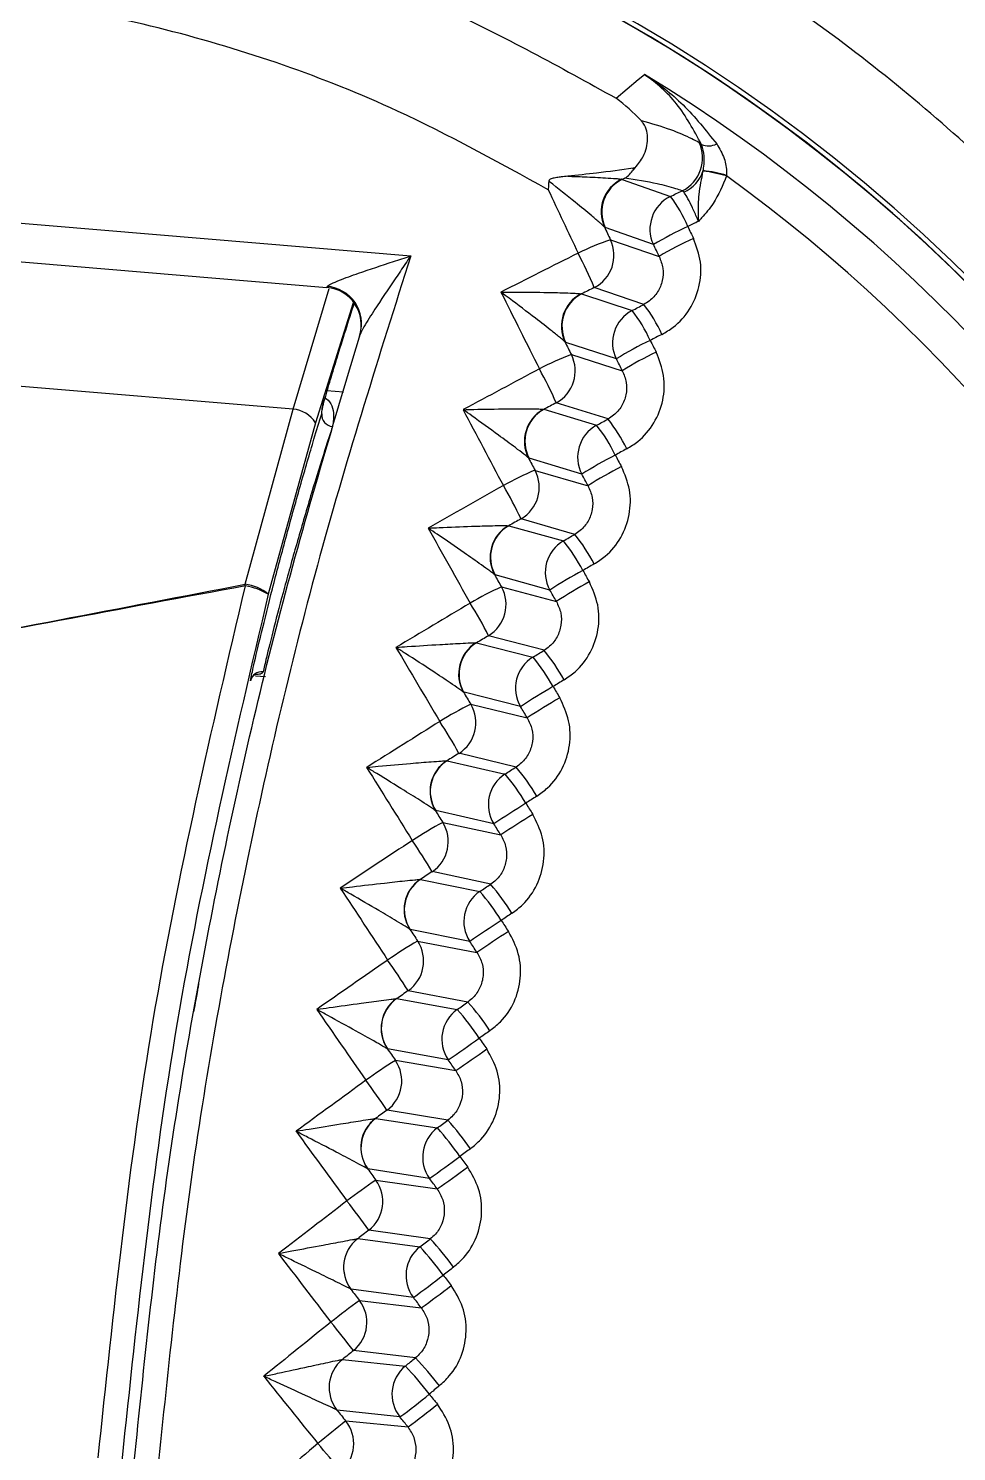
# Model space of a CAD drawing. Extents: x 14.8 to 109.8, y 1.6 to 86.6.
# Drawn here: x 77.124 to 77.893, y 35.076 to 36.255 of the extents above; entities that cross this region are included whole.
import ezdxf

# ---------------------------------------------------------------- set-up
doc = ezdxf.new("R2010")
doc.units = 0
doc.header["$MEASUREMENT"] = 0
doc.layers.add('OBJECT', color=7, linetype='CONTINUOUS')

msp = doc.modelspace()

# ---------------------------------------------------------------- linework, layer by layer
at = {"layer": 'OBJECT'}
for p, q in [((77.6792, 36.1609), (77.6813, 36.1588)), ((77.6251, 36.138), (77.6263, 36.1397)), ((76.6017, 36.1371), (77.4405, 36.0667)), ((77.615, 36.1301), (77.6157, 36.1301)), ((77.6177, 36.131), (77.6157, 36.1301)), ((77.6157, 36.1301), (77.6556, 36.1159)), ((77.6827, 36.1369), (77.6828, 36.1373)), ((77.7021, 36.1333), (77.702, 36.1329)), ((77.6667, 36.1194), (77.6653, 36.1206)), ((76.6659, 36.0998), (77.371, 36.0406)), ((77.6016, 36.0902), (77.6009, 36.0906)), ((77.6415, 36.0761), (77.6016, 36.0902)), ((77.6059, 36.08), (77.6463, 36.0662)), ((77.3429, 35.9397), (77.3729, 36.0398)), ((77.371, 36.0409), (77.3712, 36.0414)), ((77.5815, 36.0353), (77.582, 36.0352)), ((77.582, 36.0352), (77.6239, 36.0215)), ((77.6335, 36.0264), (77.5924, 36.0404)), ((77.3927, 36.0279), (77.3616, 35.9285)), ((77.3429, 35.9397), (76.6768, 35.9956)), ((77.5689, 35.995), (77.5682, 35.9954)), ((77.6108, 35.9813), (77.5689, 35.995)), ((77.5735, 35.9849), (77.6157, 35.9716)), ((77.3847, 35.9537), (77.371, 35.9548)), ((77.3033, 35.7947), (77.3429, 35.9397)), ((77.3667, 35.9359), (77.3671, 35.9409)), ((77.3674, 35.9395), (77.3679, 35.945)), ((77.5502, 35.9396), (77.5507, 35.9396)), ((77.5507, 35.9396), (77.5944, 35.9264)), ((77.6039, 35.9316), (77.561, 35.9451)), ((77.3616, 35.9285), (77.3224, 35.7865)), ((77.5385, 35.8991), (77.5379, 35.8994)), ((77.5822, 35.8859), (77.5385, 35.8991)), ((77.5434, 35.889), (77.5873, 35.8763)), ((77.5763, 35.836), (77.5318, 35.8489)), ((77.5212, 35.8432), (77.5216, 35.8432)), ((77.5216, 35.8432), (77.567, 35.8307)), ((77.5104, 35.8025), (77.5098, 35.8027)), ((77.5557, 35.7899), (77.5104, 35.8025)), ((77.5156, 35.7925), (77.5611, 35.7805)), ((77.5509, 35.74), (77.5049, 35.7521)), ((77.4945, 35.7461), (77.4949, 35.7462)), ((77.4949, 35.7462), (77.5417, 35.7344)), ((77.3117, 35.7189), (77.3201, 35.7182)), ((77.4846, 35.7052), (77.4841, 35.7054)), ((77.5314, 35.6934), (77.4846, 35.7052)), ((77.4901, 35.6953), (77.537, 35.6841)), ((77.4702, 35.6485), (77.4705, 35.6485)), ((77.4705, 35.6485), (77.5186, 35.6375)), ((77.5277, 35.6433), (77.4804, 35.6547)), ((77.4611, 35.6073), (77.4607, 35.6074)), ((77.5093, 35.5963), (77.4611, 35.6073)), ((77.4669, 35.5975), (77.515, 35.5872)), ((77.4482, 35.5502), (77.4484, 35.5502)), ((77.4484, 35.5502), (77.4977, 35.5402)), ((77.5067, 35.5462), (77.4582, 35.5567)), ((77.44, 35.5088), (77.4397, 35.5089)), ((77.4893, 35.4988), (77.44, 35.5088)), ((77.4461, 35.4992), (77.4953, 35.4898)), ((77.4878, 35.4487), (77.4383, 35.4581)), ((77.4285, 35.4515), (77.4287, 35.4515)), ((77.4287, 35.4515), (77.479, 35.4425)), ((77.4213, 35.4099), (77.421, 35.4099)), ((77.4715, 35.4009), (77.4213, 35.4099)), ((77.4277, 35.4004), (77.4777, 35.392)), ((77.4112, 35.3523), (77.4114, 35.3523)), ((77.4114, 35.3523), (77.4624, 35.3444)), ((77.4711, 35.3508), (77.4208, 35.3592)), ((77.4049, 35.3105), (77.4047, 35.3105)), ((77.456, 35.3026), (77.4049, 35.3105)), ((77.4116, 35.3011), (77.4623, 35.2939)), ((77.4566, 35.2525), (77.4057, 35.2598)), ((77.3964, 35.2527), (77.3965, 35.2527)), ((77.3965, 35.2527), (77.4481, 35.2459)), ((77.391, 35.2108), (77.3908, 35.2108)), ((77.4426, 35.204), (77.391, 35.2108)), ((77.3979, 35.2015), (77.4492, 35.1954)), ((77.3839, 35.1527), (77.3839, 35.1527)), ((77.3839, 35.1527), (77.436, 35.1472)), ((77.4443, 35.1539), (77.393, 35.1601)), ((77.3794, 35.1107), (77.3793, 35.1107)), ((77.4314, 35.1051), (77.3794, 35.1107)), ((77.3867, 35.1017), (77.4382, 35.0967))]:
    msp.add_line(p, q, dxfattribs=at)
at = {"layer": 'OBJECT', "flags": 128}
for points in [[(77.6105, 36.1973), (77.6289, 36.2127), (77.634, 36.217)], [(77.6556, 36.1159), (77.6568, 36.1165), (77.658, 36.1171), (77.6592, 36.1177), (77.6604, 36.1183), (77.6616, 36.1189), (77.6629, 36.1195), (77.6641, 36.12), (77.6653, 36.1206)], [(77.6788, 36.0953), (77.6777, 36.0948), (77.6766, 36.0942), (77.6755, 36.0937), (77.6744, 36.0932), (77.6733, 36.0926), (77.6722, 36.0921), (77.6711, 36.0915), (77.6699, 36.091)], [(77.6699, 36.091), (77.6705, 36.0898), (77.6711, 36.0885), (77.6717, 36.0873), (77.6723, 36.0861), (77.6729, 36.0848), (77.6735, 36.0836), (77.6741, 36.0824), (77.6747, 36.0811)], [(77.6463, 36.0662), (77.6457, 36.0675), (77.6451, 36.0687), (77.6445, 36.0699), (77.6439, 36.0712), (77.6433, 36.0724), (77.6427, 36.0736), (77.6421, 36.0749), (77.6415, 36.0761)], [(77.6239, 36.0215), (77.6251, 36.0221), (77.6263, 36.0227), (77.6275, 36.0233), (77.6287, 36.024), (77.6299, 36.0246), (77.6311, 36.0252), (77.6323, 36.0258), (77.6335, 36.0264)], [(77.6485, 36.0016), (77.6473, 36.001), (77.6461, 36.0004), (77.6449, 35.9998), (77.6436, 35.9992), (77.6424, 35.9985), (77.6412, 35.9979), (77.64, 35.9973), (77.6388, 35.9967)], [(77.6388, 35.9967), (77.6394, 35.9955), (77.6401, 35.9942), (77.6407, 35.993), (77.6413, 35.9918), (77.6419, 35.9906), (77.6426, 35.9894), (77.6432, 35.9882), (77.6438, 35.9869)], [(77.6157, 35.9716), (77.6151, 35.9728), (77.6145, 35.974), (77.6139, 35.9753), (77.6133, 35.9765), (77.6126, 35.9777), (77.612, 35.9789), (77.6114, 35.9801), (77.6108, 35.9813)], [(77.5944, 35.9264), (77.5956, 35.927), (77.5967, 35.9277), (77.5979, 35.9283), (77.5991, 35.929), (77.6003, 35.9296), (77.6015, 35.9303), (77.6027, 35.9309), (77.6039, 35.9316)], [(77.6193, 35.9069), (77.6182, 35.9062), (77.617, 35.9056), (77.6158, 35.9049), (77.6146, 35.9043), (77.6134, 35.9036), (77.6122, 35.903), (77.611, 35.9023), (77.6098, 35.9017)], [(77.6098, 35.9017), (77.6105, 35.9005), (77.6111, 35.8993), (77.6118, 35.8981), (77.6124, 35.8969), (77.6131, 35.8957), (77.6137, 35.8945), (77.6144, 35.8933), (77.615, 35.8921)], [(77.5873, 35.8763), (77.5867, 35.8775), (77.586, 35.8787), (77.5854, 35.8799), (77.5847, 35.8811), (77.5841, 35.8823), (77.5835, 35.8835), (77.5828, 35.8847), (77.5822, 35.8859)], [(77.567, 35.8307), (77.5681, 35.8313), (77.5693, 35.832), (77.5705, 35.8327), (77.5716, 35.8334), (77.5728, 35.834), (77.574, 35.8347), (77.5752, 35.8354), (77.5763, 35.836)], [(77.5924, 35.8115), (77.5912, 35.8108), (77.59, 35.8102), (77.5888, 35.8095), (77.5877, 35.8088), (77.5865, 35.8081), (77.5853, 35.8075), (77.5842, 35.8068), (77.583, 35.8061)], [(77.583, 35.8061), (77.5837, 35.8049), (77.5843, 35.8038), (77.585, 35.8026), (77.5857, 35.8014), (77.5864, 35.8002), (77.587, 35.799), (77.5877, 35.7978), (77.5884, 35.7967)], [(77.5611, 35.7805), (77.5604, 35.7817), (77.5597, 35.7828), (77.5591, 35.784), (77.5584, 35.7852), (77.5577, 35.7864), (77.557, 35.7876), (77.5564, 35.7887), (77.5557, 35.7899)], [(77.5417, 35.7344), (77.5429, 35.7351), (77.544, 35.7358), (77.5452, 35.7365), (77.5463, 35.7372), (77.5475, 35.7379), (77.5486, 35.7386), (77.5498, 35.7393), (77.5509, 35.74)], [(77.5675, 35.7156), (77.5664, 35.7149), (77.5652, 35.7142), (77.5641, 35.7135), (77.5629, 35.7128), (77.5617, 35.7121), (77.5606, 35.7114), (77.5594, 35.7107), (77.5583, 35.71)], [(77.5583, 35.71), (77.559, 35.7088), (77.5597, 35.7077), (77.5604, 35.7065), (77.5611, 35.7053), (77.5618, 35.7042), (77.5625, 35.703), (77.5632, 35.7018), (77.5639, 35.7007)], [(77.537, 35.6841), (77.5363, 35.6852), (77.5356, 35.6864), (77.5349, 35.6876), (77.5342, 35.6887), (77.5335, 35.6899), (77.5328, 35.6911), (77.5321, 35.6922), (77.5314, 35.6934)], [(77.5186, 35.6375), (77.5198, 35.6383), (77.5209, 35.639), (77.522, 35.6397), (77.5232, 35.6404), (77.5243, 35.6412), (77.5254, 35.6419), (77.5266, 35.6426), (77.5277, 35.6433)], [(77.5449, 35.6191), (77.5437, 35.6184), (77.5426, 35.6177), (77.5414, 35.617), (77.5403, 35.6162), (77.5392, 35.6155), (77.538, 35.6148), (77.5369, 35.6141), (77.5357, 35.6133)], [(77.5357, 35.6133), (77.5365, 35.6122), (77.5372, 35.611), (77.5379, 35.6099), (77.5386, 35.6087), (77.5394, 35.6076), (77.5401, 35.6064), (77.5408, 35.6053), (77.5415, 35.6041)], [(77.515, 35.5872), (77.5143, 35.5883), (77.5136, 35.5894), (77.5129, 35.5906), (77.5121, 35.5917), (77.5114, 35.5929), (77.5107, 35.594), (77.51, 35.5952), (77.5093, 35.5963)], [(77.4977, 35.5402), (77.4988, 35.541), (77.4999, 35.5417), (77.5011, 35.5425), (77.5022, 35.5432), (77.5033, 35.544), (77.5044, 35.5447), (77.5055, 35.5455), (77.5067, 35.5462)], [(77.5243, 35.5222), (77.5232, 35.5215), (77.5221, 35.5207), (77.521, 35.52), (77.5199, 35.5192), (77.5187, 35.5185), (77.5176, 35.5177), (77.5165, 35.517), (77.5154, 35.5162)], [(77.5154, 35.5162), (77.5161, 35.5151), (77.5169, 35.514), (77.5176, 35.5128), (77.5184, 35.5117), (77.5191, 35.5106), (77.5199, 35.5094), (77.5206, 35.5083), (77.5214, 35.5072)], [(77.4953, 35.4898), (77.4945, 35.4909), (77.4938, 35.492), (77.493, 35.4932), (77.4923, 35.4943), (77.4915, 35.4954), (77.4908, 35.4966), (77.4901, 35.4977), (77.4893, 35.4988)], [(77.479, 35.4425), (77.4801, 35.4433), (77.4812, 35.444), (77.4823, 35.4448), (77.4834, 35.4456), (77.4845, 35.4464), (77.4856, 35.4471), (77.4867, 35.4479), (77.4878, 35.4487)], [(77.506, 35.4249), (77.5049, 35.4241), (77.5038, 35.4233), (77.5027, 35.4226), (77.5016, 35.4218), (77.5005, 35.421), (77.4994, 35.4202), (77.4983, 35.4195), (77.4972, 35.4187)], [(77.4972, 35.4187), (77.4979, 35.4176), (77.4987, 35.4165), (77.4995, 35.4153), (77.5003, 35.4142), (77.501, 35.4131), (77.5018, 35.412), (77.5026, 35.4109), (77.5034, 35.4098)], [(77.4777, 35.392), (77.4769, 35.3931), (77.4762, 35.3942), (77.4754, 35.3953), (77.4746, 35.3965), (77.4739, 35.3976), (77.4731, 35.3987), (77.4723, 35.3998), (77.4715, 35.4009)], [(77.4624, 35.3444), (77.4635, 35.3452), (77.4646, 35.346), (77.4657, 35.3468), (77.4668, 35.3476), (77.4679, 35.3484), (77.4689, 35.3492), (77.47, 35.35), (77.4711, 35.3508)], [(77.4899, 35.3272), (77.4888, 35.3264), (77.4877, 35.3256), (77.4866, 35.3248), (77.4855, 35.324), (77.4844, 35.3232), (77.4833, 35.3224), (77.4823, 35.3216), (77.4812, 35.3208)], [(77.4812, 35.3208), (77.482, 35.3197), (77.4828, 35.3186), (77.4836, 35.3175), (77.4844, 35.3164), (77.4852, 35.3153), (77.486, 35.3142), (77.4868, 35.3131), (77.4876, 35.312)], [(77.4623, 35.2939), (77.4615, 35.295), (77.4607, 35.2961), (77.46, 35.2972), (77.4592, 35.2982), (77.4584, 35.2993), (77.4576, 35.3004), (77.4568, 35.3015), (77.456, 35.3026)], [(77.4481, 35.2459), (77.4492, 35.2467), (77.4502, 35.2476), (77.4513, 35.2484), (77.4524, 35.2492), (77.4534, 35.25), (77.4545, 35.2509), (77.4556, 35.2517), (77.4566, 35.2525)], [(77.4759, 35.2291), (77.4748, 35.2283), (77.4738, 35.2275), (77.4727, 35.2266), (77.4716, 35.2258), (77.4706, 35.225), (77.4695, 35.2242), (77.4684, 35.2233), (77.4674, 35.2225)], [(77.4674, 35.2225), (77.4682, 35.2214), (77.469, 35.2204), (77.4698, 35.2193), (77.4706, 35.2182), (77.4715, 35.2172), (77.4723, 35.2161), (77.4731, 35.215), (77.4739, 35.2139)], [(77.4492, 35.1954), (77.4483, 35.1965), (77.4475, 35.1976), (77.4467, 35.1986), (77.4459, 35.1997), (77.4451, 35.2008), (77.4442, 35.2019), (77.4434, 35.2029), (77.4426, 35.204)], [(77.436, 35.1472), (77.437, 35.148), (77.4381, 35.1489), (77.4391, 35.1497), (77.4401, 35.1506), (77.4412, 35.1514), (77.4422, 35.1522), (77.4433, 35.1531), (77.4443, 35.1539)], [(77.4641, 35.1308), (77.4631, 35.1299), (77.462, 35.1291), (77.461, 35.1282), (77.4599, 35.1274), (77.4589, 35.1265), (77.4578, 35.1257), (77.4568, 35.1248), (77.4557, 35.124)], [(77.4557, 35.124), (77.4566, 35.1229), (77.4574, 35.1219), (77.4583, 35.1208), (77.4591, 35.1198), (77.46, 35.1187), (77.4608, 35.1177), (77.4617, 35.1166), (77.4625, 35.1156)], [(77.4382, 35.0967), (77.4374, 35.0978), (77.4365, 35.0988), (77.4357, 35.0999), (77.4348, 35.1009), (77.434, 35.102), (77.4331, 35.103), (77.4323, 35.1041), (77.4314, 35.1051)]]:
    msp.add_lwpolyline(points, dxfattribs=at)
at = {"layer": 'OBJECT'}
for centre, radius, start, end in [((76.9343, 35.0682), 1.378, 350.03, 254.0355), ((76.9343, 35.0682), 1.3741, 355.2018, 247.118), ((76.9343, 35.0682), 1.374, 283.2857, 247.118), ((76.9343, 35.0682), 1.3451, 291.7504, 58.6533), ((77.652, 36.1477), 0.0302, 296.0614, 25.8999), ((77.6869, 36.1736), 0.0158, 249.2329, 296.2248), ((77.5333, 36.1017), 0.0987, 21.5687, 22.4105), ((76.9343, 35.0682), 1.3126, 296.1985, 54.2052), ((77.6285, 36.103), 0.0303, 116.3824, 204.1957), ((77.6289, 36.103), 0.0302, 116.0434, 205.0267), ((77.6529, 36.1479), 0.0317, 295.8285, 340.4803), ((77.6697, 36.0247), 0.1129, 73.3735, 83.4054), ((77.6661, 36.0071), 0.1313, 74.086, 82.6897), ((77.6688, 36.0888), 0.0302, 116.0434, 205.0267), ((77.5596, 36.0442), 0.1199, 23.0013, 36.7865), ((77.6558, 35.921), 0.1666, 107.4171, 117.4034), ((77.5786, 36.0672), 0.0302, 297.3623, 25.0409), ((77.771, 35.8637), 0.2487, 113.9772, 121.375), ((77.7777, 35.8497), 0.2533, 114.0052, 121.2697), ((77.3124, 35.9265), 0.3023, 22.1346, 28.0992), ((77.3682, 36.0095), 0.0312, 342.4227, 84.9102), ((77.3687, 36.0105), 0.031, 343.4711, 85.3833), ((77.5955, 36.0085), 0.0302, 117.6884, 205.6066), ((77.5959, 36.0084), 0.0302, 117.3766, 206.3609), ((81.545, 34.6969), 4.3596, 162.2253, 162.8552), ((77.6378, 35.9947), 0.0302, 117.3768, 206.3599), ((77.523, 35.944), 0.1272, 24.4433, 37.5116), ((77.5338, 35.9495), 0.126, 24.421, 37.6186), ((77.7657, 35.7314), 0.2941, 115.5602, 121.7938), ((77.7735, 35.716), 0.3004, 115.5869, 121.6891), ((77.6361, 35.8092), 0.1865, 109.6138, 118.5455), ((77.5465, 35.9715), 0.0302, 298.6952, 26.3753), ((77.2686, 35.8165), 0.3194, 23.7376, 29.3535), ((77.3409, 35.9152), 0.0246, 32.7804, 85.4685), ((77.5648, 35.9131), 0.0302, 118.993, 207.0184), ((77.5652, 35.9131), 0.0302, 118.7096, 207.6943), ((77.3762, 35.935), 0.00953, 174.5461, 266.7478), ((77.4985, 35.8483), 0.1343, 25.8702, 38.3258), ((77.6089, 35.8999), 0.0302, 118.7101, 207.6937), ((77.4877, 35.8424), 0.1358, 25.8971, 38.215), ((77.7736, 35.5822), 0.359, 117.1381, 122.223), ((77.7833, 35.5641), 0.3687, 117.1656, 122.1179), ((77.6219, 35.6927), 0.2115, 111.7981, 119.6891), ((77.5167, 35.875), 0.0302, 300.0294, 27.7076), ((77.2228, 35.7023), 0.342, 25.3811, 30.5979), ((77.5364, 35.8171), 0.0302, 120.297, 208.429), ((77.5367, 35.8171), 0.0302, 120.043, 209.0268), ((77.4644, 35.7454), 0.144, 27.3304, 39.0114), ((77.5821, 35.8046), 0.0302, 120.0434, 209.0272), ((77.4537, 35.7392), 0.1456, 27.3528, 38.9058), ((77.804, 35.4025), 0.4602, 118.7114, 122.6629), ((76.8046, 35.6986), 0.5078, 10.763, 10.9124), ((77.2993, 35.7591), 0.0358, 49.934, 83.6731), ((77.2952, 35.7413), 0.0527, 58.9658, 80.9101), ((77.6145, 35.57), 0.2435, 113.9675, 120.834), ((77.4892, 35.7779), 0.0302, 301.3617, 29.0421), ((77.8173, 35.3791), 0.4762, 118.739, 122.5576), ((77.1741, 35.5831), 0.3715, 27.061, 31.8375), ((77.5103, 35.7204), 0.0302, 121.5987, 209.8403), ((77.5106, 35.7204), 0.0302, 121.3765, 210.3601), ((77.4313, 35.6407), 0.1554, 28.7973, 39.6802), ((77.5574, 35.7086), 0.0302, 121.3758, 210.3608), ((77.4204, 35.6341), 0.1574, 28.8226, 39.5722), ((77.3171, 35.7124), 0.00982, 83.994, 165.4751), ((77.8805, 35.158), 0.6391, 120.2799, 123.1131), ((77.616, 35.4386), 0.2859, 116.1198, 121.9812), ((77.4641, 35.68), 0.0302, 302.6947, 30.3755), ((77.9026, 35.1212), 0.6712, 120.3089, 123.0066), ((77.1194, 35.4564), 0.4118, 28.7803, 33.0672), ((77.4866, 35.6231), 0.0302, 122.8988, 211.2517), ((77.4868, 35.6231), 0.0302, 122.7099, 211.6935), ((77.5349, 35.6122), 0.0302, 122.7101, 211.6934), ((77.3878, 35.5269), 0.1713, 30.2966, 40.2254), ((77.3989, 35.5339), 0.169, 30.2703, 40.3347), ((78.0851, 34.7288), 1.0412, 121.8432, 123.575), ((77.6299, 35.2943), 0.3442, 118.2518, 123.1326), ((77.4413, 35.5816), 0.0302, 304.0286, 31.7087), ((78.1375, 34.6457), 1.1286, 121.8712, 123.4688), ((77.0542, 35.3183), 0.469, 30.5412, 34.2862), ((77.4651, 35.5252), 0.0302, 124.1991, 212.6622), ((77.4653, 35.5252), 0.0302, 124.0431, 213.027), ((77.5146, 35.5153), 0.0302, 124.0437, 213.0264), ((77.3553, 35.4171), 0.1883, 31.7784, 40.8613), ((77.3665, 35.4245), 0.1856, 31.7538, 40.9683), ((79.0498, 33.1893), 2.7873, 123.4029, 124.047), ((79.4535, 32.5802), 3.5072, 123.4297, 123.9416), ((77.6632, 35.1287), 0.4294, 120.3623, 124.2864), ((77.4209, 35.4827), 0.0302, 305.362, 33.0415), ((76.9711, 35.1624), 0.5529, 32.3383, 35.4991), ((77.4461, 35.4269), 0.0302, 125.4999, 214.0706), ((77.4462, 35.4269), 0.0302, 125.3772, 214.3598), ((77.3336, 35.3119), 0.2061, 33.2434, 41.5862), ((77.4964, 35.4179), 0.0302, 125.3756, 214.3614), ((77.322, 35.3038), 0.2095, 33.2697, 41.4782), ((75.0526, 38.9159), 4.2669, 304.5347, 304.9536), ((75.6588, 38.0459), 3.2174, 304.4269, 304.9824), ((77.7305, 34.9241), 0.5644, 122.4493, 125.4439), ((77.4028, 35.3833), 0.0302, 306.6958, 34.375), ((76.8527, 34.9735), 0.6866, 34.172, 36.705), ((77.4293, 35.3281), 0.0302, 126.8009, 215.4784), ((77.4294, 35.3281), 0.0302, 126.7098, 215.6936), ((77.2992, 35.1949), 0.2321, 34.7406, 42.1881), ((77.4805, 35.3202), 0.0302, 126.71, 215.6934), ((77.2871, 35.186), 0.2363, 34.7657, 42.0813), ((76.7602, 36.295), 1.212, 305.0325, 306.5007), ((76.8273, 36.2034), 1.1093, 304.9248, 306.5289), ((77.8704, 34.6339), 0.8098, 124.5111, 126.6054), ((77.3871, 35.2835), 0.0302, 308.0284, 35.7086), ((76.6537, 34.7125), 0.9301, 36.0416, 37.9028), ((77.415, 35.2289), 0.0302, 128.1032, 216.8853), ((77.415, 35.2289), 0.0302, 128.0437, 217.027), ((77.4667, 35.2222), 0.0302, 128.0426, 217.0273), ((77.2484, 35.0618), 0.2716, 36.2718, 42.6669), ((77.2613, 35.0718), 0.2661, 36.2451, 42.7742), ((77.0302, 35.7813), 0.7095, 305.5442, 308.0407), ((77.0588, 35.7439), 0.6732, 305.4372, 308.0682), ((78.2209, 34.091), 1.3822, 126.5423, 127.7738), ((77.3739, 35.1834), 0.0302, 309.3623, 37.0416), ((76.2085, 34.2364), 1.502, 37.9469, 39.0943), ((77.403, 35.1294), 0.0302, 129.405, 218.291), ((77.403, 35.1294), 0.0302, 129.377, 218.36), ((77.2171, 34.9394), 0.3125, 37.7575, 43.3446), ((77.4551, 35.1238), 0.0302, 129.3769, 218.3602), ((77.2029, 34.928), 0.32, 37.7825, 43.2388), ((77.1352, 35.5118), 0.5032, 306.0703, 309.574), ((77.1537, 35.4889), 0.4845, 305.9632, 309.6018), ((80.0153, 31.8021), 4.2187, 128.5434, 128.9485), ((77.363, 35.0829), 0.0302, 310.6954, 38.3745), ((74.0132, 32.2441), 4.3913, 39.8869, 40.2777)]:
    msp.add_arc(centre, radius, start, end, dxfattribs=at)
for centre, major_axis, ratio, start_param, end_param in [((79.8356, 34.8247), (-8.6488, 17.9846), 0.0753, 1.462478, 1.465407), ((79.8626, 34.8376), (-8.6514, 17.9546), 0.075364, 1.464698, 1.465292), ((78.6445, 34.9247), (29.3348, 14.7654), 0.045712, 1.58411, 1.586291), ((79.8096, 34.8269), (-9.1941, 18.029), 0.074248, 1.465845, 1.46938), ((78.658, 34.898), (29.3324, 14.7355), 0.045676, 1.584181, 1.584536), ((79.8362, 34.8404), (-9.1968, 17.9991), 0.074305, 1.468679, 1.469263), ((78.7543, 34.9155), (27.9366, 14.8841), 0.047428, 1.588748, 1.59101), ((79.7817, 34.8292), (-9.7552, 18.0747), 0.073156, 1.469925, 1.473409), ((78.7684, 34.8891), (27.9342, 14.8542), 0.047394, 1.588823, 1.589191), ((79.8081, 34.8433), (-9.7579, 18.0448), 0.073207, 1.472717, 1.473291), ((78.8549, 34.907), (26.6352, 14.9948), 0.049119, 1.593377, 1.59572), ((78.8696, 34.881), (26.6327, 14.9648), 0.049087, 1.593457, 1.593838), ((79.752, 34.8317), (-10.3335, 18.1218), 0.072024, 1.474061, 1.477492), ((79.778, 34.8464), (-10.3362, 18.0919), 0.072069, 1.476809, 1.477374), ((78.9474, 34.8992), (25.4195, 15.0982), 0.050784, 1.597994, 1.600417), ((78.9628, 34.8736), (25.417, 15.0683), 0.050755, 1.598078, 1.598473), ((79.7202, 34.8344), (-10.9304, 18.1705), 0.070854, 1.478251, 1.481627), ((79.7459, 34.8497), (-10.933, 18.1405), 0.070892, 1.480954, 1.481509), ((79.0327, 34.8921), (24.2801, 15.1953), 0.052421, 1.602597, 1.605098), ((79.0486, 34.8668), (24.2777, 15.1654), 0.052395, 1.602685, 1.603093), ((79.6863, 34.8372), (-11.5474, 18.2208), 0.069645, 1.482493, 1.485812), ((79.7116, 34.8531), (-11.5501, 18.1909), 0.069677, 1.485149, 1.485694), ((79.1115, 34.8855), (23.2091, 15.2867), 0.054031, 1.607183, 1.609761), ((79.128, 34.8606), (23.2066, 15.2568), 0.054008, 1.607275, 1.607695), ((79.6501, 34.8403), (-12.1864, 18.273), 0.068398, 1.486783, 1.490043), ((79.675, 34.8568), (-12.1891, 18.243), 0.068425, 1.489392, 1.489926), ((79.1844, 34.8794), (22.1992, 15.373), 0.055611, 1.61175, 1.614403), ((79.2015, 34.8548), (22.1968, 15.343), 0.055593, 1.611845, 1.612278), ((79.6114, 34.8435), (-12.8493, 18.3271), 0.067115, 1.49112, 1.494319), ((79.6359, 34.8606), (-12.852, 18.2972), 0.067136, 1.49368, 1.494204), ((79.252, 34.8737), (21.2444, 15.4546), 0.057162, 1.616295, 1.619021), ((79.2696, 34.8496), (21.242, 15.4247), 0.057148, 1.616393, 1.616838), ((79.57, 34.847), (-13.5382, 18.3834), 0.065796, 1.495501, 1.498638), ((79.5941, 34.8646), (-13.5408, 18.3535), 0.065811, 1.498011, 1.498524), ((79.3148, 34.8684), (20.3394, 15.5321), 0.058683, 1.620814, 1.623614), ((79.333, 34.8447), (20.337, 15.5021), 0.058672, 1.620917, 1.621374), ((79.5257, 34.8507), (-14.2555, 18.4421), 0.064441, 1.499923, 1.502996), ((79.5494, 34.8689), (-14.2581, 18.4122), 0.06445, 1.502382, 1.502884), ((79.3732, 34.8635), (19.4794, 15.6058), 0.060171, 1.625307, 1.628177), ((79.392, 34.8402), (19.477, 15.5759), 0.060166, 1.625412, 1.625881), ((79.4784, 34.8547), (-15.0037, 18.5034), 0.063051, 1.504385, 1.507392), ((79.5016, 34.8734), (-15.0063, 18.4734), 0.063056, 1.506791, 1.507282), ((79.4276, 34.8589), (18.6603, 15.6761), 0.061628, 1.62977, 1.632709)]:
    msp.add_ellipse(centre, major_axis=major_axis, ratio=ratio, start_param=start_param, end_param=end_param, dxfattribs=at)
for points, knots in [([(76.4559, 36.2942), (76.5057, 36.3118), (76.6054, 36.347), (76.756, 36.3754), (76.9028, 36.3871), (77.0708, 36.3823), (77.2627, 36.3491), (77.4533, 36.2845), (77.564, 36.2231), (77.6105, 36.1973)], [0, 0, 0, 0, 0.132058, 0.264116, 0.382018, 0.499919, 0.683575, 0.867232, 1, 1, 1, 1]), ([(77.5543, 36.1215), (77.5132, 36.1442), (77.4126, 36.1998), (77.2385, 36.2592), (77.0611, 36.29), (76.9058, 36.2944), (76.7711, 36.2835), (76.6339, 36.2575), (76.5437, 36.2259), (76.4986, 36.2101)], [0, 0, 0, 0, 0.1285375, 0.3143104, 0.5000792, 0.6193243, 0.7385697, 0.869284, 1, 1, 1, 1]), ([(78.2563, 35.664), (78.2301, 35.7243), (78.2, 35.7823), (78.132, 35.894), (78.0941, 35.9476), (78.0314, 36.0247), (78.0095, 36.0498), (77.9644, 36.098), (77.9411, 36.1213), (77.8691, 36.1884), (77.8183, 36.2298), (77.7646, 36.2678)], [0, 0, 0, 0, 0.25, 0.25, 0.5, 0.5, 0.625, 0.625, 0.75, 0.75, 1, 1, 1, 1]), ([(77.6813, 36.1588), (77.6749, 36.1707), (77.6625, 36.1939), (77.6439, 36.2101), (77.6342, 36.2169), (77.634, 36.217)], [0, 0, 0, 0, 0.507909, 0.994335, 1, 1, 1, 1]), ([(77.634, 36.217), (77.6342, 36.2169), (77.6455, 36.2095), (77.6675, 36.1927), (77.685, 36.1706), (77.6939, 36.1594)], [0, 0, 0, 0, 0.005866, 0.492746, 1, 1, 1, 1]), ([(77.6312, 36.1789), (77.6247, 36.1854), (77.618, 36.1919), (77.6106, 36.1972), (77.6105, 36.1973)], [0, 0, 0, 0, 0.986936, 1, 1, 1, 1]), ([(77.6263, 36.1397), (77.6288, 36.1428), (77.635, 36.1506), (77.6374, 36.1638), (77.636, 36.173), (77.6318, 36.1781), (77.6312, 36.1789)], [0, 0, 0, 0, 0.2306, 0.57962, 0.936639, 1, 1, 1, 1]), ([(77.6312, 36.1789), (77.6396, 36.1765), (77.6549, 36.1721), (77.6699, 36.1656), (77.6772, 36.1619), (77.6792, 36.1609)], [0, 0, 0, 0, 0.472345, 0.859157, 1, 1, 1, 1]), ([(77.6828, 36.1373), (77.6829, 36.138), (77.6833, 36.1407), (77.6837, 36.1449), (77.6836, 36.1516), (77.6823, 36.1557), (77.6813, 36.1588)], [0, 0, 0, 0, 0.092502, 0.390093, 0.552948, 1, 1, 1, 1]), ([(77.6939, 36.1594), (77.6962, 36.1555), (77.7006, 36.1482), (77.7022, 36.1387), (77.7021, 36.134), (77.7021, 36.1333)], [0, 0, 0, 0, 0.494028, 0.926534, 1, 1, 1, 1]), ([(77.6246, 36.1394), (77.6147, 36.1379), (77.5972, 36.1354), (77.5785, 36.1335), (77.5705, 36.1327)], [0, 0, 0, 0, 0.567743, 1, 1, 1, 1]), ([(77.6263, 36.1397), (77.6261, 36.1396), (77.6255, 36.1395), (77.625, 36.1394), (77.6246, 36.1394)], [0, 0, 0, 0, 0.348171, 1, 1, 1, 1]), ([(77.5548, 36.1285), (77.5546, 36.1264), (77.5545, 36.1241), (77.5543, 36.1217), (77.5543, 36.1215)], [0, 0, 0, 0, 0.908981, 1, 1, 1, 1]), ([(77.5705, 36.1327), (77.5687, 36.1325), (77.5657, 36.1322), (77.5619, 36.1316), (77.5594, 36.1312), (77.5575, 36.1308), (77.5563, 36.1303), (77.5554, 36.1298), (77.555, 36.1293), (77.5548, 36.1288), (77.5548, 36.1286), (77.5548, 36.1285)], [0, 0, 0, 0, 0.3208813, 0.5354916, 0.6799457, 0.778383, 0.8732738, 0.9194569, 0.9562926, 0.9934271, 1, 1, 1, 1]), ([(77.6009, 36.0906), (77.6003, 36.0912), (77.5993, 36.0922), (77.5958, 36.0953), (77.5888, 36.1012), (77.5746, 36.1128), (77.5624, 36.1226), (77.555, 36.1284), (77.5548, 36.1285)], [0, 0, 0, 0, 0.0923664, 0.1408288, 0.302534, 0.5815211, 0.9897562, 1, 1, 1, 1]), ([(77.5705, 36.1327), (77.5751, 36.1325), (77.5859, 36.1322), (77.5997, 36.1315), (77.6086, 36.1309), (77.6131, 36.1305), (77.6142, 36.1303), (77.615, 36.1301)], [0, 0, 0, 0, 0.264729, 0.617527, 0.82196, 0.883329, 1, 1, 1, 1]), ([(77.6177, 36.131), (77.6177, 36.131), (77.6205, 36.1327), (77.6229, 36.1354), (77.6251, 36.138)], [0, 0, 0, 0, 0.014828, 1, 1, 1, 1]), ([(77.6653, 36.1206), (77.6636, 36.1212), (77.6571, 36.1233), (77.6423, 36.1273), (77.627, 36.1296), (77.6177, 36.131)], [0, 0, 0, 0, 0.125479, 0.470075, 1, 1, 1, 1]), ([(77.6788, 36.0953), (77.6788, 36.0954), (77.6788, 36.0971), (77.6787, 36.1049), (77.679, 36.1191), (77.6814, 36.1306), (77.6827, 36.1369)], [0, 0, 0, 0, 0.005086, 0.11204, 0.514293, 1, 1, 1, 1]), ([(77.702, 36.1329), (77.6988, 36.125), (77.6936, 36.1124), (77.6848, 36.1019), (77.6806, 36.0973), (77.6797, 36.0963), (77.6789, 36.0954), (77.6788, 36.0953)], [0, 0, 0, 0, 0.5717, 0.913665, 0.913772, 0.993714, 1, 1, 1, 1]), ([(77.6788, 36.0953), (77.6785, 36.0962), (77.6768, 36.1001), (77.6737, 36.107), (77.67, 36.1143), (77.6678, 36.118), (77.6669, 36.1192), (77.6667, 36.1194)], [0, 0, 0, 0, 0.0810515, 0.3673604, 0.6534342, 0.939404, 1, 1, 1, 1]), ([(77.6485, 36.0016), (77.6517, 36.0035), (77.6607, 36.0088), (77.6724, 36.022), (77.6803, 36.0409), (77.6818, 36.0618), (77.6771, 36.0747), (77.6747, 36.0811)], [0, 0, 0, 0, 0.12029, 0.338429, 0.558268, 0.779154, 1, 1, 1, 1]), ([(77.4405, 36.0667), (77.4143, 35.9842), (77.3621, 35.8192), (77.3024, 35.5647), (77.2557, 35.3062), (77.2379, 35.131), (77.229, 35.0435)], [0, 0, 0, 0, 0.248089, 0.496178, 0.748089, 1, 1, 1, 1]), ([(77.3712, 36.0414), (77.3716, 36.0417), (77.3722, 36.0424), (77.3756, 36.0441), (77.3835, 36.0475), (77.4009, 36.0537), (77.421, 36.0604), (77.4356, 36.0651), (77.4404, 36.0666), (77.4405, 36.0667)], [0, 0, 0, 0, 0.053212, 0.096241, 0.20924, 0.431916, 0.813336, 0.996527, 1, 1, 1, 1]), ([(77.4405, 36.0667), (77.4404, 36.0666), (77.4375, 36.0624), (77.4288, 36.0496), (77.4167, 36.0317), (77.4063, 36.0156), (77.4015, 36.0077), (77.3994, 36.0038), (77.3988, 36.0024), (77.3985, 36.0016)], [0, 0, 0, 0, 0.003775, 0.18861, 0.573777, 0.798192, 0.910515, 0.94568, 1, 1, 1, 1]), ([(77.6463, 36.0662), (77.6475, 36.063), (77.6499, 36.0566), (77.6493, 36.0461), (77.6455, 36.0366), (77.6396, 36.03), (77.6351, 36.0274), (77.6335, 36.0264)], [0, 0, 0, 0, 0.22332, 0.445303, 0.664552, 0.880871, 1, 1, 1, 1]), ([(77.5682, 35.9954), (77.5676, 35.996), (77.5667, 35.9969), (77.5632, 35.9998), (77.556, 36.0056), (77.5416, 36.0167), (77.5271, 36.0277), (77.5175, 36.0349), (77.5152, 36.0366), (77.5151, 36.0367)], [0, 0, 0, 0, 0.082531, 0.126038, 0.270764, 0.520389, 0.886124, 0.995865, 1, 1, 1, 1]), ([(77.5151, 36.0367), (77.5152, 36.0367), (77.5181, 36.0367), (77.5301, 36.0367), (77.5482, 36.0366), (77.5662, 36.0362), (77.5751, 36.0358), (77.5795, 36.0355), (77.5807, 36.0354), (77.5815, 36.0353)], [0, 0, 0, 0, 0.004136, 0.113907, 0.47971, 0.729317, 0.873999, 0.917558, 1, 1, 1, 1]), ([(77.2091, 35.0452), (77.2172, 35.1257), (77.2333, 35.2868), (77.2747, 35.5271), (77.328, 35.7662), (77.375, 35.9232), (77.3985, 36.0016)], [0, 0, 0, 0, 0.2483408, 0.4966817, 0.7483404, 1, 1, 1, 1]), ([(77.398, 36), (77.398, 36), (77.398, 36.0001), (77.3984, 36.0014), (77.3987, 36.0022)], [0, 0, 0, 0, 0.397918, 1, 1, 1, 1]), ([(77.6193, 35.9069), (77.6225, 35.9088), (77.6314, 35.9143), (77.6428, 35.9278), (77.6503, 35.9469), (77.6513, 35.9678), (77.6463, 35.9806), (77.6438, 35.9869)], [0, 0, 0, 0, 0.121078, 0.339166, 0.558791, 0.779414, 1, 1, 1, 1]), ([(77.3791, 35.9821), (77.3782, 35.9789), (77.3759, 35.9714), (77.3725, 35.9603), (77.3699, 35.9514), (77.3691, 35.9483), (77.3688, 35.9473)], [0, 0, 0, 0, 0.22908, 0.543789, 0.85268, 1, 1, 1, 1]), ([(77.6157, 35.9716), (77.617, 35.9684), (77.6196, 35.962), (77.6192, 35.9516), (77.6156, 35.942), (77.6099, 35.9353), (77.6055, 35.9325), (77.6039, 35.9316)], [0, 0, 0, 0, 0.222853, 0.444417, 0.663457, 0.879921, 1, 1, 1, 1]), ([(77.3688, 35.9473), (77.3684, 35.946), (77.3674, 35.9422), (77.3672, 35.9414), (77.3671, 35.9409)], [0, 0, 0, 0, 0.341566, 1, 1, 1, 1]), ([(77.3676, 35.9428), (77.3676, 35.9428), (77.3676, 35.9428), (77.3679, 35.9439), (77.3684, 35.946), (77.3688, 35.9473)], [0, 0, 0, 0, 0.107303, 0.4434766, 1, 1, 1, 1]), ([(77.3693, 35.9492), (77.3693, 35.9492), (77.3734, 35.9473), (77.3776, 35.9389), (77.3762, 35.9293), (77.3757, 35.9255)], [0, 0, 0, 0, 0.001409, 0.609221, 1, 1, 1, 1]), ([(77.4838, 35.9393), (77.4839, 35.9393), (77.4869, 35.9394), (77.4989, 35.9397), (77.5171, 35.94), (77.535, 35.9401), (77.5439, 35.94), (77.5483, 35.9398), (77.5494, 35.9397), (77.5502, 35.9396)], [0, 0, 0, 0, 0.004133, 0.116951, 0.481743, 0.730316, 0.874466, 0.918004, 1, 1, 1, 1]), ([(77.5379, 35.8994), (77.5373, 35.9), (77.5363, 35.9008), (77.5328, 35.9036), (77.5255, 35.9091), (77.5109, 35.9199), (77.4961, 35.9305), (77.4863, 35.9376), (77.4839, 35.9393), (77.4838, 35.9393)], [0, 0, 0, 0, 0.0820757, 0.1255679, 0.269758, 0.518349, 0.8830804, 0.9958684, 1, 1, 1, 1]), ([(77.3076, 35.7148), (77.3084, 35.7186), (77.3102, 35.727), (77.3165, 35.7535), (77.3256, 35.7903), (77.3369, 35.833), (77.3489, 35.8765), (77.3594, 35.9121), (77.3646, 35.9291), (77.3667, 35.9359)], [0, 0, 0, 0, 0.1227126, 0.2738849, 0.4264414, 0.5810558, 0.7378155, 0.8958567, 1, 1, 1, 1]), ([(77.3757, 35.9255), (77.3736, 35.9193), (77.3685, 35.9036), (77.3583, 35.8709), (77.3466, 35.8309), (77.3356, 35.7915), (77.3267, 35.7577), (77.3207, 35.7333), (77.3189, 35.7256), (77.3181, 35.7221)], [0, 0, 0, 0, 0.104182, 0.262297, 0.419104, 0.573714, 0.726224, 0.877335, 1, 1, 1, 1]), ([(77.5924, 35.8115), (77.5955, 35.8136), (77.6043, 35.8193), (77.6154, 35.833), (77.6224, 35.8523), (77.623, 35.8732), (77.6177, 35.8858), (77.615, 35.8921)], [0, 0, 0, 0, 0.121824, 0.339865, 0.559289, 0.779662, 1, 1, 1, 1]), ([(77.5873, 35.8763), (77.5887, 35.8732), (77.5914, 35.8669), (77.5913, 35.8564), (77.5878, 35.8468), (77.5823, 35.8399), (77.5779, 35.8371), (77.5763, 35.836)], [0, 0, 0, 0, 0.222402, 0.443569, 0.662411, 0.879017, 1, 1, 1, 1]), ([(77.4548, 35.8412), (77.4549, 35.8412), (77.458, 35.8414), (77.4701, 35.8419), (77.4883, 35.8427), (77.5061, 35.8432), (77.515, 35.8434), (77.5193, 35.8433), (77.5204, 35.8433), (77.5212, 35.8432)], [0, 0, 0, 0, 0.004127, 0.120396, 0.484016, 0.731425, 0.874982, 0.918499, 1, 1, 1, 1]), ([(77.5098, 35.8027), (77.5092, 35.8032), (77.5083, 35.804), (77.5047, 35.8067), (77.4973, 35.812), (77.4825, 35.8223), (77.4675, 35.8326), (77.4574, 35.8395), (77.4549, 35.8412), (77.4548, 35.8412)], [0, 0, 0, 0, 0.081574, 0.12505, 0.268642, 0.516067, 0.879632, 0.995875, 1, 1, 1, 1]), ([(76.9903, 35.7348), (76.992, 35.7351), (77.0963, 35.7552), (77.2006, 35.7751), (77.3033, 35.7947)], [0, 0, 0, 0, 0.016319, 1, 1, 1, 1]), ([(77.3035, 35.7934), (77.2008, 35.7743), (77.0964, 35.7548), (76.992, 35.7351), (76.9903, 35.7348)], [0, 0, 0, 0, 0.983671, 1, 1, 1, 1]), ([(77.1815, 35.0711), (77.1942, 35.1925), (77.2198, 35.4361), (77.2755, 35.674), (77.3035, 35.7934)], [0, 0, 0, 0, 0.498132, 1, 1, 1, 1]), ([(77.3224, 35.7865), (77.2947, 35.6687), (77.2393, 35.4322), (77.2138, 35.1899), (77.201, 35.0684)], [0, 0, 0, 0, 0.498132, 1, 1, 1, 1]), ([(77.5675, 35.7156), (77.5706, 35.7177), (77.5793, 35.7236), (77.5901, 35.7376), (77.5966, 35.757), (77.5967, 35.7779), (77.5912, 35.7904), (77.5884, 35.7967)], [0, 0, 0, 0, 0.122529, 0.340533, 0.559766, 0.7799, 1, 1, 1, 1]), ([(77.5611, 35.7805), (77.5625, 35.7774), (77.5654, 35.7711), (77.5654, 35.7607), (77.5622, 35.751), (77.5568, 35.744), (77.5525, 35.741), (77.5509, 35.74)], [0, 0, 0, 0, 0.221963, 0.44275, 0.661411, 0.878158, 1, 1, 1, 1]), ([(77.4282, 35.7424), (77.4283, 35.7424), (77.4314, 35.7427), (77.4436, 35.7435), (77.4618, 35.7447), (77.4796, 35.7457), (77.4883, 35.7461), (77.4927, 35.7462), (77.4938, 35.7462), (77.4945, 35.7461)], [0, 0, 0, 0, 0.004124, 0.124238, 0.486526, 0.732637, 0.875541, 0.919034, 1, 1, 1, 1]), ([(77.4841, 35.7054), (77.4835, 35.7058), (77.4826, 35.7066), (77.4789, 35.7091), (77.4715, 35.7142), (77.4565, 35.7241), (77.4412, 35.7341), (77.4309, 35.7407), (77.4283, 35.7424), (77.4282, 35.7424)], [0, 0, 0, 0, 0.081025, 0.124483, 0.26742, 0.513545, 0.875789, 0.995879, 1, 1, 1, 1]), ([(77.3078, 35.7151), (77.3082, 35.7161), (77.309, 35.7182), (77.3111, 35.7197), (77.3121, 35.72), (77.3119, 35.72), (77.3118, 35.72)], [0, 0, 0, 0, 0.3268947, 0.6856109, 0.9721572, 1, 1, 1, 1]), ([(77.3181, 35.7221), (77.3177, 35.7214), (77.3169, 35.7202), (77.3133, 35.7199), (77.3117, 35.7198)], [0, 0, 0, 0, 0.544658, 1, 1, 1, 1]), ([(77.5449, 35.6191), (77.5479, 35.6214), (77.5565, 35.6275), (77.5669, 35.6418), (77.573, 35.6613), (77.5726, 35.6821), (77.5668, 35.6945), (77.5639, 35.7007)], [0, 0, 0, 0, 0.123194, 0.341166, 0.560221, 0.780127, 1, 1, 1, 1]), ([(77.537, 35.6841), (77.5385, 35.681), (77.5415, 35.6748), (77.5418, 35.6644), (77.5387, 35.6546), (77.5335, 35.6475), (77.5293, 35.6444), (77.5277, 35.6433)], [0, 0, 0, 0, 0.221538, 0.441959, 0.660446, 0.877334, 1, 1, 1, 1]), ([(77.4039, 35.643), (77.404, 35.643), (77.4072, 35.6433), (77.4195, 35.6445), (77.4377, 35.6461), (77.4554, 35.6476), (77.4641, 35.6482), (77.4684, 35.6485), (77.4695, 35.6485), (77.4702, 35.6485)], [0, 0, 0, 0, 0.0041148, 0.1284573, 0.4892601, 0.7339485, 0.8761479, 0.9196145, 1, 1, 1, 1]), ([(77.4607, 35.6074), (77.4601, 35.6078), (77.4592, 35.6085), (77.4555, 35.611), (77.448, 35.6158), (77.4329, 35.6252), (77.4173, 35.6349), (77.4068, 35.6413), (77.404, 35.643), (77.4039, 35.643)], [0, 0, 0, 0, 0.080439, 0.123876, 0.266102, 0.510803, 0.871562, 0.995886, 1, 1, 1, 1]), ([(77.5243, 35.5222), (77.5274, 35.5245), (77.5358, 35.5309), (77.5459, 35.5454), (77.5516, 35.565), (77.5507, 35.5859), (77.5446, 35.598), (77.5415, 35.6041)], [0, 0, 0, 0, 0.123826, 0.341771, 0.560659, 0.780345, 1, 1, 1, 1]), ([(77.515, 35.5872), (77.5166, 35.5841), (77.5197, 35.578), (77.5202, 35.5676), (77.5175, 35.5578), (77.5124, 35.5505), (77.5082, 35.5474), (77.5067, 35.5462)], [0, 0, 0, 0, 0.221129, 0.441196, 0.659527, 0.876561, 1, 1, 1, 1]), ([(77.382, 35.543), (77.3821, 35.543), (77.3855, 35.5434), (77.3978, 35.5449), (77.416, 35.547), (77.4335, 35.5489), (77.4422, 35.5498), (77.4464, 35.5501), (77.4475, 35.5502), (77.4482, 35.5502)], [0, 0, 0, 0, 0.004111, 0.13305, 0.492211, 0.735353, 0.876795, 0.920225, 1, 1, 1, 1]), ([(77.4397, 35.5089), (77.4391, 35.5093), (77.4382, 35.51), (77.4345, 35.5122), (77.4269, 35.5168), (77.4117, 35.5258), (77.3958, 35.5351), (77.385, 35.5413), (77.3821, 35.543), (77.382, 35.543)], [0, 0, 0, 0, 0.0798165, 0.1232255, 0.26469, 0.5078441, 0.8669711, 0.9958908, 1, 1, 1, 1]), ([(77.506, 35.4249), (77.509, 35.4273), (77.5173, 35.4338), (77.5271, 35.4486), (77.5323, 35.4683), (77.5309, 35.4891), (77.5246, 35.5012), (77.5214, 35.5072)], [0, 0, 0, 0, 0.12442, 0.342348, 0.561077, 0.780553, 1, 1, 1, 1]), ([(77.4953, 35.4898), (77.4969, 35.4868), (77.5002, 35.4808), (77.5009, 35.4704), (77.4983, 35.4605), (77.4934, 35.4531), (77.4893, 35.4499), (77.4878, 35.4487)], [0, 0, 0, 0, 0.2207251, 0.4404587, 0.6586481, 0.8758263, 1, 1, 1, 1]), ([(77.2634, 35.4565), (77.263, 35.4546), (77.2622, 35.4499), (77.2612, 35.4441), (77.2605, 35.4406)], [0, 0, 0, 0, 0.415227, 1, 1, 1, 1]), ([(77.2647, 35.4637), (77.2646, 35.4635), (77.2645, 35.4629), (77.264, 35.46), (77.2635, 35.4574), (77.2634, 35.4565)], [0, 0, 0, 0, 0.404854, 0.805186, 1, 1, 1, 1]), ([(77.2647, 35.4635), (77.2647, 35.4636), (77.2647, 35.4639), (77.2644, 35.462), (77.2639, 35.4594), (77.2635, 35.457), (77.2634, 35.4565)], [0, 0, 0, 0, 0.094312, 0.492265, 0.888987, 1, 1, 1, 1]), ([(77.3626, 35.4426), (77.3627, 35.4426), (77.3661, 35.4431), (77.3785, 35.4448), (77.3967, 35.4474), (77.4141, 35.4497), (77.4226, 35.4508), (77.4268, 35.4513), (77.4278, 35.4514), (77.4285, 35.4515)], [0, 0, 0, 0, 0.004102, 0.137995, 0.495357, 0.736841, 0.877481, 0.920873, 1, 1, 1, 1]), ([(77.421, 35.4099), (77.4204, 35.4103), (77.4195, 35.4109), (77.4158, 35.413), (77.4082, 35.4174), (77.3928, 35.4259), (77.3767, 35.4348), (77.3657, 35.4408), (77.3626, 35.4425), (77.3626, 35.4426)], [0, 0, 0, 0, 0.079162, 0.122538, 0.263192, 0.504685, 0.862023, 0.995898, 1, 1, 1, 1]), ([(77.4899, 35.3272), (77.4928, 35.3296), (77.5009, 35.3364), (77.5104, 35.3514), (77.5152, 35.3712), (77.5133, 35.392), (77.5067, 35.4038), (77.5034, 35.4098)], [0, 0, 0, 0, 0.124981, 0.342898, 0.56148, 0.780754, 1, 1, 1, 1]), ([(77.4777, 35.392), (77.4794, 35.3891), (77.4828, 35.3831), (77.4838, 35.3728), (77.4814, 35.3628), (77.4767, 35.3554), (77.4726, 35.352), (77.4711, 35.3508)], [0, 0, 0, 0, 0.220334, 0.43974, 0.6578, 0.875132, 1, 1, 1, 1]), ([(77.3455, 35.3416), (77.3456, 35.3417), (77.3492, 35.3423), (77.3616, 35.3443), (77.3798, 35.3473), (77.397, 35.3501), (77.4055, 35.3514), (77.4096, 35.352), (77.4106, 35.3522), (77.4112, 35.3523)], [0, 0, 0, 0, 0.0041, 0.143278, 0.498697, 0.738409, 0.878198, 0.921549, 1, 1, 1, 1]), ([(77.4047, 35.3105), (77.4042, 35.3109), (77.4032, 35.3114), (77.3995, 35.3134), (77.3919, 35.3175), (77.3764, 35.3256), (77.36, 35.3341), (77.3488, 35.3399), (77.3456, 35.3416), (77.3455, 35.3416)], [0, 0, 0, 0, 0.078477, 0.121812, 0.261617, 0.501335, 0.856735, 0.9959, 1, 1, 1, 1]), ([(77.4759, 35.2291), (77.4788, 35.2317), (77.4868, 35.2386), (77.4959, 35.2538), (77.5002, 35.2738), (77.4979, 35.2945), (77.491, 35.3062), (77.4876, 35.312)], [0, 0, 0, 0, 0.125508, 0.343427, 0.561869, 0.780949, 1, 1, 1, 1]), ([(77.4623, 35.2939), (77.4641, 35.291), (77.4676, 35.2851), (77.4688, 35.2748), (77.4667, 35.2648), (77.4621, 35.2572), (77.4581, 35.2538), (77.4566, 35.2525)], [0, 0, 0, 0, 0.219946, 0.43904, 0.656977, 0.87447, 1, 1, 1, 1]), ([(77.3308, 35.2403), (77.3309, 35.2403), (77.3346, 35.2411), (77.3471, 35.2435), (77.3653, 35.2469), (77.3823, 35.2501), (77.3907, 35.2517), (77.3947, 35.2524), (77.3957, 35.2526), (77.3964, 35.2527)], [0, 0, 0, 0, 0.004091, 0.14888, 0.502211, 0.740051, 0.87895, 0.922247, 1, 1, 1, 1]), ([(77.3908, 35.2108), (77.3903, 35.2111), (77.3894, 35.2116), (77.3857, 35.2134), (77.378, 35.2173), (77.3624, 35.2249), (77.3457, 35.2331), (77.3343, 35.2386), (77.3309, 35.2403), (77.3308, 35.2403)], [0, 0, 0, 0, 0.077769, 0.12106, 0.259967, 0.497811, 0.851129, 0.995911, 1, 1, 1, 1]), ([(77.4641, 35.1308), (77.467, 35.1334), (77.4748, 35.1406), (77.4836, 35.156), (77.4874, 35.176), (77.4847, 35.1966), (77.4775, 35.2082), (77.4739, 35.2139)], [0, 0, 0, 0, 0.126006, 0.343933, 0.562247, 0.781135, 1, 1, 1, 1]), ([(77.4492, 35.1954), (77.451, 35.1926), (77.4546, 35.1868), (77.456, 35.1765), (77.4541, 35.1665), (77.4497, 35.1588), (77.4458, 35.1552), (77.4443, 35.1539)], [0, 0, 0, 0, 0.219563, 0.438351, 0.656186, 0.873841, 1, 1, 1, 1]), ([(77.3186, 35.1387), (77.3187, 35.1387), (77.3225, 35.1395), (77.3351, 35.1423), (77.3532, 35.1462), (77.3701, 35.1498), (77.3783, 35.1516), (77.3823, 35.1524), (77.3833, 35.1526), (77.3839, 35.1527)], [0, 0, 0, 0, 0.004088, 0.154785, 0.505886, 0.741758, 0.879729, 0.922968, 1, 1, 1, 1]), ([(77.3793, 35.1107), (77.3788, 35.111), (77.3779, 35.1114), (77.3742, 35.1132), (77.3665, 35.1167), (77.3508, 35.1239), (77.3339, 35.1317), (77.3223, 35.137), (77.3187, 35.1386), (77.3186, 35.1387)], [0, 0, 0, 0, 0.07704, 0.120275, 0.258252, 0.494124, 0.845219, 0.995913, 1, 1, 1, 1]), ([(77.4546, 35.0322), (77.4574, 35.0349), (77.4651, 35.0423), (77.4735, 35.0579), (77.4769, 35.078), (77.4737, 35.0985), (77.4662, 35.1099), (77.4625, 35.1156)], [0, 0, 0, 0, 0.12648, 0.344422, 0.562615, 0.781319, 1, 1, 1, 1]), ([(77.4343, 35.0551), (77.4357, 35.0565), (77.4395, 35.0601), (77.4438, 35.0679), (77.4455, 35.078), (77.4438, 35.0882), (77.4401, 35.0939), (77.4382, 35.0967)], [0, 0, 0, 0, 0.126751, 0.344586, 0.562327, 0.780817, 1, 1, 1, 1])]:
    msp.add_open_spline(points, degree=3, knots=knots, dxfattribs=at)

doc.saveas('drawing.dxf')
